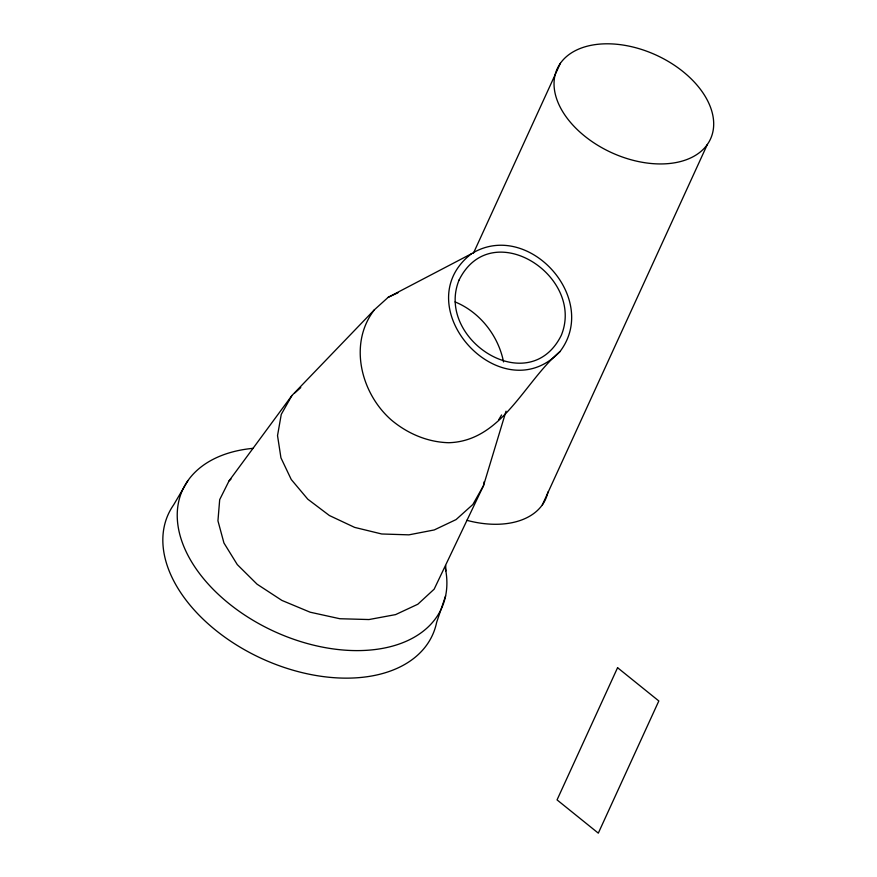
<?xml version="1.0" encoding="UTF-8"?>
<svg xmlns="http://www.w3.org/2000/svg" width="877" height="877" viewBox="0 0 877 877"><rect width="100%" height="100%" fill="white"/><g stroke="black" fill="none" stroke-linecap="round" stroke-linejoin="round"><path stroke-width="1.32" d="M484.192 481.714L483.49 485.694L434.17 589.158L417.814 604.242L395.571 614.613L368.976 619.546L339.837 618.734L310.14 612.201L281.901 600.416L257.049 584.181L237.283 564.591L223.942 542.984L217.945 520.828L219.689 499.649L229.061 480.87L291.898 395.56L374.424 309.756L388.226 297.281L471.464 253.749C528.009 218.921 600.274 298.838 559.954 351.6C524.325 381.648 502.006 441.208 448.695 442.721C427.537 442.151 407.619 433.622 391.493 420.127C360.929 393.521 348.147 343.576 374.424 309.756M506.018 411.203L483.49 485.694L472.856 504.494L456.062 519.59L434.236 529.949L408.89 534.849L381.725 533.983L354.615 527.384L329.39 515.523L307.783 499.188L291.252 479.511L280.936 457.827L277.527 435.606L281.265 414.372L291.898 395.56M445.615 595.856L436.658 622.286A145.264 92.403 24.6 0 1 263.856 659.515A145.264 92.403 24.6 0 1 173.679 504.812L187.864 480.728M473.361 253.365L560.392 63.254M542.359 504.834L707.333 144.486A84.302 53.629 24.6 0 0 624.183 45.231A84.302 53.629 24.6 0 0 570.072 121.892A84.302 53.629 24.6 0 0 707.333 144.486M498.827 419.59L501.567 414.953M229.061 480.87L230.991 479.094M471.464 253.749C404.034 305.799 501.414 413.484 559.954 351.6M294.869 392.896L300.789 387.568M388.226 297.281L397.994 292.765M455.075 301.918C479.862 312.069 498.388 335.727 503.541 361.927M445.713 565.522L445.856 570.96M445.406 568.504A142.37 90.561 24.6 0 1 345.461 650.197A142.37 90.561 24.6 0 1 185.496 550.317A142.37 90.561 24.6 0 1 252.971 448.344M547.939 491.997A84.302 53.629 24.6 0 1 466.827 520.302M459.099 279.982C434.828 339.169 529.006 400.252 561.28 335.354C585.551 276.167 491.372 215.084 459.099 279.982M617.572 667.704L557.048 799.89L598.311 833.15L658.824 700.964L617.572 667.704"/></g></svg>
